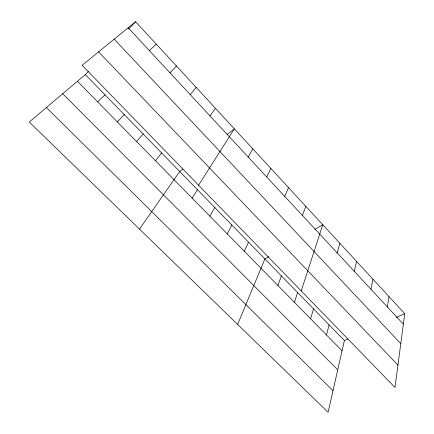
<?xml version="1.0" encoding="UTF-8"?>
<svg xmlns="http://www.w3.org/2000/svg" width="434" height="434" viewBox="0 0 434 434"><rect width="100%" height="100%" fill="white"/><g stroke="black" fill="none" stroke-linecap="round" stroke-linejoin="round"><path stroke-width="0.65" d="M404.743 313.668L394.983 387.464L82.124 65.274L135.598 21.7L404.743 313.668L396.171 317.482M387.329 306.903L389.021 296.617M370.972 289.283L372.98 279.214M348.073 338.911L344.384 340.554L328.104 412.3L29.257 122.025L85.341 74.626L88.579 71.214M354.258 271.283L356.596 261.442M326.482 334.961L329.102 324.86M337.18 252.892L339.871 243.295M310.598 318.784L313.516 308.862M301.223 290.91L322.777 224.752L314.78 229.477M294.398 302.281L297.626 292.549M277.869 285.442L281.416 275.91M302.427 215.465L305.84 206.378M237.637 324.426L264.886 258.941L268.874 256.586M284.747 196.423L288.534 187.607M244.304 251.253L248.519 242.139M266.677 176.963L270.859 168.43M227.264 233.899L231.827 225.007M248.205 157.07L252.8 148.84M209.877 216.186L214.803 207.528M192.126 198.11L197.432 189.696M198.577 185.204L234.338 128.817L226.982 134.562M139.493 229.098L179.703 171.501L182.828 169.059M210.002 115.927L215.47 108.348M155.513 160.813L161.611 152.925M190.244 94.65L196.179 87.413M136.618 141.571L143.144 133.965M170.025 72.874L176.443 66.011M128.708 28.953L135.598 21.7M117.321 121.911L124.281 114.603M97.601 101.827L105.017 94.829M149.334 50.588L156.256 44.111M46.389 107.551L333.008 390.687M62.724 93.739L337.744 369.828M77.447 81.299L342.057 350.824M85.341 74.626L344.384 340.554M98.583 51.863L397.94 365.108M114.18 39.152L400.777 343.63M128.144 27.771L403.354 324.155"/></g></svg>
